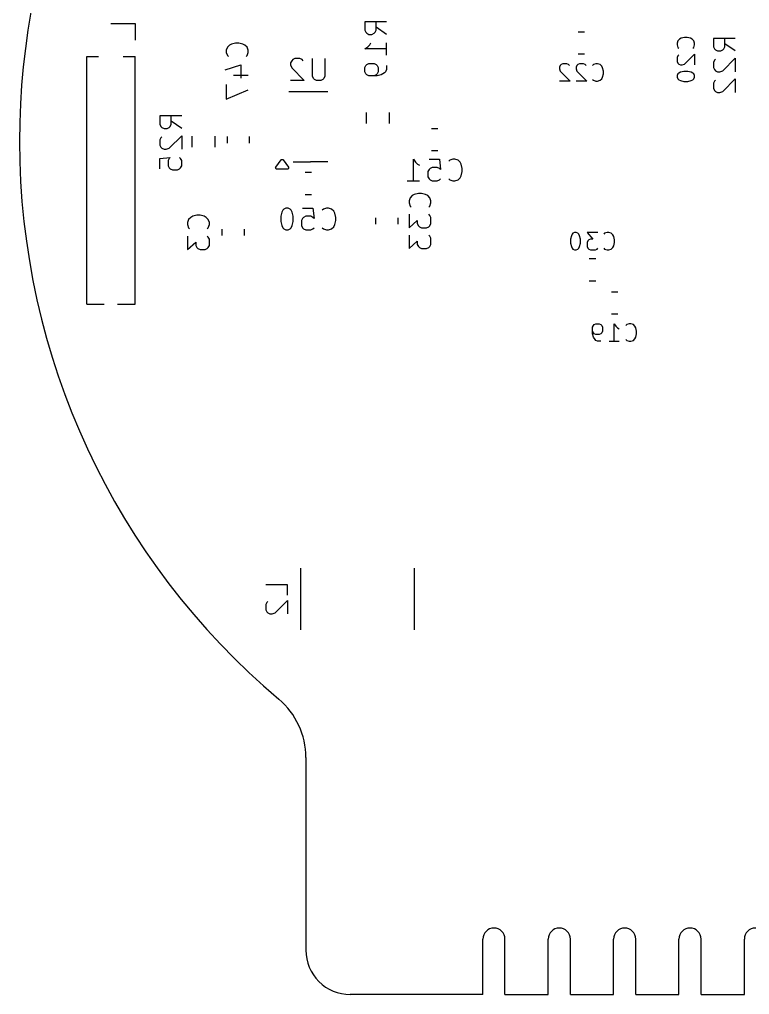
# Model space of a CAD drawing. Extents: x 116 to 183, y -110.2 to -37.6.
# Drawn here: x 115.95 to 149.44, y -110.24 to -65.48 of the extents above; entities that cross this region are included whole.
import ezdxf

# ---------------------------------------------------------------- set-up
doc = ezdxf.new("R2010")
doc.units = 0
doc.layers.add('BLACK', color=7, linetype='CONTINUOUS')

msp = doc.modelspace()

# ---------------------------------------------------------------- linework, layer by layer
at = {"layer": 'BLACK', "linetype": 'CONTINUOUS'}
for p, q in [((120.142, -65.661), (121.252, -65.661)), ((121.252, -65.661), (121.252, -66.421)), ((132.788819, -65.587714), (131.788819, -65.587714)), ((131.788819, -65.587714), (131.788819, -65.968666)), ((132.312628, -65.968666), (132.312628, -65.587714)), ((131.788819, -65.968666), (131.836438, -66.063904)), ((131.836438, -66.063904), (131.884057, -66.111523)), ((131.884057, -66.111523), (131.979295, -66.159142)), ((131.979295, -66.159142), (132.122152, -66.159142)), ((132.122152, -66.159142), (132.21739, -66.111523)), ((132.21739, -66.111523), (132.265009, -66.063904)), ((132.265009, -66.063904), (132.312628, -65.968666)), ((132.788819, -66.159142), (132.312628, -65.825809)), ((141.585733, -66.038), (141.878267, -66.038)), ((125.581676, -66.651333), (125.486438, -66.746571)), ((125.676914, -66.603714), (125.581676, -66.651333)), ((125.86739, -66.556095), (125.676914, -66.603714)), ((126.010247, -66.556095), (125.86739, -66.556095)), ((126.200723, -66.603714), (126.010247, -66.556095)), ((126.295961, -66.651333), (126.200723, -66.603714)), ((126.3912, -66.746571), (126.295961, -66.651333)), ((131.931676, -66.730571), (132.026914, -66.635333)), ((132.026914, -66.635333), (132.074533, -66.540095)), ((132.788819, -67.111523), (132.788819, -66.540095)), ((146.15839, -66.452856), (146.120295, -66.567142)), ((146.120295, -66.567142), (146.120295, -66.643333)), ((146.120295, -66.643333), (146.15839, -66.757618)), ((146.23458, -66.376666), (146.15839, -66.452856)), ((146.310771, -66.338571), (146.23458, -66.376666)), ((146.463152, -66.300475), (146.310771, -66.338571)), ((146.577438, -66.300475), (146.463152, -66.300475)), ((146.729819, -66.338571), (146.577438, -66.300475)), ((146.806009, -66.376666), (146.729819, -66.338571)), ((146.8822, -66.452856), (146.806009, -66.376666)), ((146.920295, -66.567142), (146.8822, -66.452856)), ((146.8822, -66.757618), (146.920295, -66.643333)), ((146.920295, -66.643333), (146.920295, -66.567142)), ((148.790819, -66.349714), (147.790819, -66.349714)), ((147.790819, -66.349714), (147.790819, -66.730666)), ((148.314628, -66.730666), (148.314628, -66.349714)), ((148.790819, -66.921142), (148.314628, -66.587809)), ((125.486438, -66.746571), (125.438819, -66.889428)), ((125.438819, -66.889428), (125.438819, -66.984666)), ((125.438819, -66.984666), (125.486438, -67.127523)), ((125.486438, -67.127523), (125.534057, -67.175142)), ((126.34358, -67.175142), (126.3912, -67.127523)), ((126.438819, -66.889428), (126.3912, -66.746571)), ((126.3912, -67.127523), (126.438819, -66.984666)), ((126.438819, -66.984666), (126.438819, -66.889428)), ((131.788819, -66.825809), (131.931676, -66.730571)), ((132.788819, -66.825809), (131.788819, -66.825809)), ((141.585733, -67.058), (141.878267, -67.058)), ((146.15839, -67.138571), (146.120295, -67.214761)), ((146.15839, -66.757618), (146.196485, -66.795714)), ((146.196485, -67.100475), (146.15839, -67.138571)), ((146.463152, -67.519523), (146.920295, -67.06238)), ((146.844104, -66.795714), (146.8822, -66.757618)), ((146.920295, -67.06238), (146.920295, -67.557618)), ((147.790819, -66.730666), (147.838438, -66.825904)), ((147.838438, -66.825904), (147.886057, -66.873523)), ((147.886057, -66.873523), (147.981295, -66.921142)), ((147.981295, -66.921142), (148.124152, -66.921142)), ((148.124152, -66.921142), (148.21939, -66.873523)), ((148.21939, -66.873523), (148.267009, -66.825904)), ((148.267009, -66.825904), (148.314628, -66.730666)), ((119.032, -67.181), (119.578529, -67.181)), ((119.032, -78.546), (119.032, -67.181)), ((120.705471, -67.181), (121.252, -67.181)), ((121.252, -78.546), (121.252, -67.181)), ((125.3912, -67.79419), (126.105485, -67.556095)), ((126.105485, -67.556095), (126.105485, -68.175142)), ((128.438095, -67.368057), (128.390476, -67.463295)), ((128.390476, -67.463295), (128.390476, -67.558533)), ((128.390476, -67.558533), (128.438095, -67.70139)), ((128.485714, -67.320438), (128.438095, -67.368057)), ((128.580952, -67.272819), (128.485714, -67.320438)), ((128.819047, -67.272819), (128.580952, -67.272819)), ((128.914285, -67.320438), (128.819047, -67.272819)), ((128.961904, -67.368057), (128.914285, -67.320438)), ((129.390476, -68.082342), (129.390476, -67.272819)), ((129.961904, -67.272819), (129.961904, -68.082342)), ((131.836438, -67.587714), (131.884057, -67.540095)), ((131.884057, -67.540095), (131.979295, -67.492476)), ((131.979295, -67.492476), (132.21739, -67.492476)), ((132.21739, -67.492476), (132.312628, -67.540095)), ((132.312628, -67.540095), (132.360247, -67.587714)), ((140.760571, -67.583485), (140.722476, -67.659676)), ((140.798666, -67.54539), (140.760571, -67.583485)), ((140.874857, -67.507295), (140.798666, -67.54539)), ((141.065333, -67.507295), (140.874857, -67.507295)), ((141.141523, -67.54539), (141.065333, -67.507295)), ((141.179619, -67.583485), (141.141523, -67.54539)), ((141.522476, -67.583485), (141.484381, -67.659676)), ((141.560571, -67.54539), (141.522476, -67.583485)), ((141.636762, -67.507295), (141.560571, -67.54539)), ((141.827238, -67.507295), (141.636762, -67.507295)), ((141.903428, -67.54539), (141.827238, -67.507295)), ((141.941524, -67.583485), (141.903428, -67.54539)), ((142.284381, -67.54539), (142.246285, -67.583485)), ((142.398666, -67.507295), (142.284381, -67.54539)), ((142.474857, -67.507295), (142.398666, -67.507295)), ((142.589143, -67.54539), (142.474857, -67.507295)), ((142.665333, -67.62158), (142.589143, -67.54539)), ((146.120295, -67.214761), (146.120295, -67.405237)), ((146.120295, -67.405237), (146.15839, -67.481428)), ((146.15839, -67.481428), (146.196485, -67.519523)), ((146.196485, -67.519523), (146.272676, -67.557618)), ((146.272676, -67.557618), (146.348866, -67.557618)), ((146.348866, -67.557618), (146.463152, -67.519523)), ((147.838438, -67.349714), (147.790819, -67.444952)), ((147.790819, -67.444952), (147.790819, -67.683047)), ((147.886057, -67.302095), (147.838438, -67.349714)), ((148.21939, -67.825904), (148.790819, -67.254476)), ((148.790819, -67.254476), (148.790819, -67.873523)), ((125.772152, -68.032285), (126.438819, -68.032285)), ((128.438095, -67.70139), (129.009523, -68.272819)), ((131.788819, -67.682952), (131.836438, -67.587714)), ((131.788819, -67.873428), (131.788819, -67.682952)), ((131.836438, -67.968666), (131.788819, -67.873428)), ((131.884057, -68.016285), (131.836438, -67.968666)), ((131.979295, -68.063904), (131.884057, -68.016285)), ((132.312628, -68.016285), (132.21739, -68.063904)), ((132.360247, -67.968666), (132.312628, -68.016285)), ((132.360247, -67.587714), (132.407866, -67.682952)), ((132.407866, -67.873428), (132.360247, -67.968666)), ((132.550723, -68.016285), (132.360247, -68.063904)), ((132.407866, -67.682952), (132.407866, -67.873428)), ((132.69358, -67.921047), (132.550723, -68.016285)), ((132.7412, -67.873428), (132.69358, -67.921047)), ((132.788819, -67.77819), (132.7412, -67.873428)), ((132.788819, -67.587714), (132.788819, -67.77819)), ((140.722476, -67.659676), (140.722476, -67.735866)), ((140.722476, -67.735866), (140.760571, -67.850152)), ((140.760571, -67.850152), (141.217714, -68.307295)), ((141.484381, -67.659676), (141.484381, -67.735866)), ((141.484381, -67.735866), (141.522476, -67.850152)), ((141.522476, -67.850152), (141.979619, -68.307295)), ((142.703428, -67.697771), (142.665333, -67.62158)), ((142.741524, -67.850152), (142.703428, -67.697771)), ((142.703428, -68.116819), (142.741524, -67.964438)), ((142.741524, -67.964438), (142.741524, -67.850152)), ((146.15839, -67.976666), (146.120295, -68.052857)), ((146.196485, -67.938571), (146.15839, -67.976666)), ((146.272676, -67.900476), (146.196485, -67.938571)), ((146.425057, -67.86238), (146.272676, -67.900476)), ((146.615533, -67.86238), (146.425057, -67.86238)), ((146.767914, -67.900476), (146.615533, -67.86238)), ((146.844104, -67.938571), (146.767914, -67.900476)), ((146.8822, -67.976666), (146.844104, -67.938571)), ((146.920295, -68.052857), (146.8822, -67.976666)), ((147.790819, -67.683047), (147.838438, -67.778285)), ((147.838438, -67.778285), (147.886057, -67.825904)), ((147.886057, -67.825904), (147.981295, -67.873523)), ((147.981295, -67.873523), (148.076533, -67.873523)), ((148.076533, -67.873523), (148.21939, -67.825904)), ((125.438819, -68.460857), (125.438819, -69.127523)), ((129.009523, -68.272819), (128.390476, -68.272819)), ((129.438095, -68.17758), (129.390476, -68.082342)), ((129.485714, -68.2252), (129.438095, -68.17758)), ((129.580952, -68.272819), (129.485714, -68.2252)), ((129.771428, -68.272819), (129.580952, -68.272819)), ((129.866666, -68.2252), (129.771428, -68.272819)), ((129.914285, -68.17758), (129.866666, -68.2252)), ((129.961904, -68.082342), (129.914285, -68.17758)), ((132.360247, -68.063904), (131.979295, -68.063904)), ((141.217714, -68.307295), (140.722476, -68.307295)), ((141.979619, -68.307295), (141.484381, -68.307295)), ((142.246285, -68.231104), (142.284381, -68.2692)), ((142.284381, -68.2692), (142.398666, -68.307295)), ((142.398666, -68.307295), (142.474857, -68.307295)), ((142.474857, -68.307295), (142.589143, -68.2692)), ((142.589143, -68.2692), (142.665333, -68.193009)), ((142.665333, -68.193009), (142.703428, -68.116819)), ((146.120295, -68.052857), (146.120295, -68.129047)), ((146.120295, -68.129047), (146.15839, -68.205238)), ((146.15839, -68.205238), (146.196485, -68.243333)), ((146.196485, -68.243333), (146.272676, -68.281428)), ((146.272676, -68.281428), (146.425057, -68.319523)), ((146.425057, -68.319523), (146.615533, -68.319523)), ((146.615533, -68.319523), (146.767914, -68.281428)), ((146.767914, -68.281428), (146.844104, -68.243333)), ((146.844104, -68.243333), (146.8822, -68.205238)), ((146.8822, -68.205238), (146.920295, -68.129047)), ((146.920295, -68.129047), (146.920295, -68.052857)), ((147.838438, -68.302095), (147.790819, -68.397333)), ((147.790819, -68.397333), (147.790819, -68.635428)), ((147.886057, -68.254476), (147.838438, -68.302095)), ((148.21939, -68.778285), (148.790819, -68.206857)), ((148.790819, -68.206857), (148.790819, -68.825904)), ((125.438819, -69.127523), (126.438819, -68.698952)), ((130.1, -68.79), (128.3, -68.79)), ((147.790819, -68.635428), (147.838438, -68.730666)), ((147.838438, -68.730666), (147.886057, -68.778285)), ((147.886057, -68.778285), (147.981295, -68.825904)), ((147.981295, -68.825904), (148.076533, -68.825904)), ((148.076533, -68.825904), (148.21939, -68.778285)), ((131.8775, -70.254724), (131.8775, -69.745276)), ((132.9225, -70.254724), (132.9225, -69.745276)), ((123.390819, -69.905714), (122.390819, -69.905714)), ((122.390819, -69.905714), (122.390819, -70.286666)), ((122.914628, -70.286666), (122.914628, -69.905714)), ((123.390819, -70.477142), (122.914628, -70.143809)), ((122.390819, -70.286666), (122.438438, -70.381904)), ((122.438438, -70.381904), (122.486057, -70.429523)), ((122.486057, -70.429523), (122.581295, -70.477142)), ((122.581295, -70.477142), (122.724152, -70.477142)), ((122.724152, -70.477142), (122.81939, -70.429523)), ((122.81939, -70.429523), (122.867009, -70.381904)), ((122.867009, -70.381904), (122.914628, -70.286666)), ((135.146267, -70.49), (134.853733, -70.49)), ((122.438438, -70.905714), (122.390819, -71.000952)), ((122.390819, -71.000952), (122.390819, -71.239047)), ((122.486057, -70.858095), (122.438438, -70.905714)), ((122.81939, -71.381904), (123.390819, -70.810476)), ((123.390819, -70.810476), (123.390819, -71.429523)), ((123.8775, -71.342224), (123.8775, -70.832776)), ((124.9225, -71.342224), (124.9225, -70.832776)), ((125.49, -71.146267), (125.49, -70.853733)), ((126.51, -71.146267), (126.51, -70.853733)), ((122.390819, -71.239047), (122.438438, -71.334285)), ((122.438438, -71.334285), (122.486057, -71.381904)), ((122.486057, -71.381904), (122.581295, -71.429523)), ((122.581295, -71.429523), (122.676533, -71.429523)), ((122.676533, -71.429523), (122.81939, -71.381904)), ((135.146267, -71.51), (134.853733, -71.51)), ((122.390819, -71.858095), (122.867009, -71.810476)), ((122.390819, -72.334285), (122.390819, -71.858095)), ((122.81939, -71.858095), (122.771771, -71.953333)), ((122.771771, -71.953333), (122.771771, -72.191428)), ((122.867009, -71.810476), (122.81939, -71.858095)), ((123.3432, -71.858095), (123.29558, -71.810476)), ((123.390819, -71.953333), (123.3432, -71.858095)), ((123.390819, -72.191428), (123.390819, -71.953333)), ((127.711476, -72.25471), (127.951476, -71.92471)), ((127.951476, -71.92471), (127.968674, -71.908827)), ((127.968674, -71.908827), (127.978179, -71.907325)), ((127.978179, -71.907325), (127.985965, -71.901664)), ((127.985965, -71.901664), (128, -71.90388)), ((128, -71.90388), (128.014035, -71.901664)), ((128.014035, -71.901664), (128.021818, -71.907324)), ((128.021818, -71.907324), (128.031326, -71.908826)), ((128.031326, -71.908826), (128.048524, -71.92471)), ((128.048524, -71.92471), (128.288524, -72.25471)), ((128.5, -72.01), (129.3, -72.01)), ((130.1, -72.01), (129.3, -72.01)), ((134.023809, -72.884819), (134.023809, -71.884819)), ((134.023809, -71.884819), (134.119047, -72.027676)), ((134.119047, -72.027676), (134.214285, -72.122914)), ((134.738095, -71.884819), (135.214285, -71.884819)), ((135.214285, -71.884819), (135.261904, -72.361009)), ((135.690476, -71.932438), (135.642857, -71.980057)), ((135.833333, -71.884819), (135.690476, -71.932438)), ((135.928571, -71.884819), (135.833333, -71.884819)), ((136.071428, -71.932438), (135.928571, -71.884819)), ((136.166666, -72.027676), (136.071428, -71.932438)), ((136.214285, -72.122914), (136.166666, -72.027676)), ((122.771771, -72.191428), (122.81939, -72.286666)), ((122.81939, -72.286666), (122.867009, -72.334285)), ((122.867009, -72.334285), (122.962247, -72.381904)), ((122.962247, -72.381904), (123.200342, -72.381904)), ((123.200342, -72.381904), (123.29558, -72.334285)), ((123.29558, -72.334285), (123.3432, -72.286666)), ((123.3432, -72.286666), (123.390819, -72.191428)), ((127.701664, -72.275965), (127.704567, -72.269676)), ((127.704567, -72.294351), (127.701664, -72.275965)), ((127.704567, -72.267039), (127.706828, -72.264777)), ((127.704567, -72.269676), (127.704567, -72.267039)), ((127.704567, -72.312961), (127.704567, -72.294351)), ((127.708056, -72.31645), (127.704567, -72.312961)), ((127.706828, -72.264777), (127.711476, -72.25471)), ((127.708826, -72.321326), (127.708056, -72.31645)), ((127.723881, -72.332275), (127.708826, -72.321326)), ((127.737039, -72.345433), (127.723881, -72.332275)), ((127.74383, -72.346783), (127.737039, -72.345433)), ((127.745965, -72.348336), (127.74383, -72.346783)), ((127.749125, -72.347837), (127.745965, -72.348336)), ((127.76, -72.35), (127.749125, -72.347837)), ((128.24, -72.35), (127.76, -72.35)), ((128.250874, -72.347836), (128.24, -72.35)), ((128.254035, -72.348336), (128.250874, -72.347836)), ((128.256169, -72.346783), (128.254035, -72.348336)), ((128.262961, -72.345433), (128.256169, -72.346783)), ((128.27612, -72.332273), (128.262961, -72.345433)), ((128.291173, -72.321326), (128.27612, -72.332273)), ((128.288524, -72.25471), (128.293171, -72.264777)), ((128.291942, -72.316451), (128.291173, -72.321326)), ((128.295433, -72.312961), (128.291942, -72.316451)), ((128.293171, -72.264777), (128.295433, -72.267039)), ((128.295433, -72.267039), (128.295433, -72.269676)), ((128.295433, -72.269676), (128.298336, -72.275965)), ((128.298336, -72.275965), (128.295433, -72.294348)), ((128.295433, -72.294348), (128.295433, -72.312961)), ((129.053733, -72.49), (129.346267, -72.49)), ((134.214285, -72.122914), (134.309523, -72.170533)), ((134.738095, -72.361009), (134.690476, -72.456247)), ((134.690476, -72.456247), (134.690476, -72.694342)), ((134.785714, -72.31339), (134.738095, -72.361009)), ((134.880952, -72.265771), (134.785714, -72.31339)), ((135.119047, -72.265771), (134.880952, -72.265771)), ((135.214285, -72.31339), (135.119047, -72.265771)), ((135.261904, -72.361009), (135.214285, -72.31339)), ((136.261904, -72.31339), (136.214285, -72.122914)), ((136.214285, -72.646723), (136.261904, -72.456247)), ((136.261904, -72.456247), (136.261904, -72.31339)), ((133.738095, -72.884819), (134.309523, -72.884819)), ((134.690476, -72.694342), (134.738095, -72.78958)), ((134.738095, -72.78958), (134.785714, -72.8372)), ((134.785714, -72.8372), (134.880952, -72.884819)), ((134.880952, -72.884819), (135.119047, -72.884819)), ((135.119047, -72.884819), (135.214285, -72.8372)), ((135.214285, -72.8372), (135.261904, -72.78958)), ((135.642857, -72.78958), (135.690476, -72.8372)), ((135.690476, -72.8372), (135.833333, -72.884819)), ((135.833333, -72.884819), (135.928571, -72.884819)), ((135.928571, -72.884819), (136.071428, -72.8372)), ((136.071428, -72.8372), (136.166666, -72.741961)), ((136.166666, -72.741961), (136.214285, -72.646723)), ((129.053733, -73.51), (129.346267, -73.51)), ((133.868438, -73.658571), (133.820819, -73.801428)), ((133.820819, -73.801428), (133.820819, -73.896666)), ((133.963676, -73.563333), (133.868438, -73.658571)), ((134.058914, -73.515714), (133.963676, -73.563333)), ((134.24939, -73.468095), (134.058914, -73.515714)), ((134.392247, -73.468095), (134.24939, -73.468095)), ((134.582723, -73.515714), (134.392247, -73.468095)), ((134.677961, -73.563333), (134.582723, -73.515714)), ((134.7732, -73.658571), (134.677961, -73.563333)), ((134.820819, -73.801428), (134.7732, -73.658571)), ((134.820819, -73.896666), (134.820819, -73.801428)), ((128.033333, -74.226057), (127.985714, -74.321295)), ((128.080952, -74.178438), (128.033333, -74.226057)), ((128.17619, -74.130819), (128.080952, -74.178438)), ((128.271428, -74.130819), (128.17619, -74.130819)), ((128.366666, -74.178438), (128.271428, -74.130819)), ((128.414285, -74.226057), (128.366666, -74.178438)), ((128.461904, -74.321295), (128.414285, -74.226057)), ((128.938095, -74.130819), (129.414285, -74.130819)), ((129.414285, -74.130819), (129.461904, -74.607009)), ((129.890476, -74.178438), (129.842857, -74.226057)), ((130.033333, -74.130819), (129.890476, -74.178438)), ((130.128571, -74.130819), (130.033333, -74.130819)), ((130.271428, -74.178438), (130.128571, -74.130819)), ((130.366666, -74.273676), (130.271428, -74.178438)), ((130.414285, -74.368914), (130.366666, -74.273676)), ((133.820819, -73.896666), (133.868438, -74.039523)), ((133.868438, -74.039523), (133.916057, -74.087142)), ((134.72558, -74.087142), (134.7732, -74.039523)), ((134.7732, -74.039523), (134.820819, -73.896666)), ((123.708438, -74.654762), (123.660819, -74.797619)), ((123.803676, -74.559524), (123.708438, -74.654762)), ((123.898914, -74.511905), (123.803676, -74.559524)), ((124.08939, -74.464286), (123.898914, -74.511905)), ((124.232247, -74.464286), (124.08939, -74.464286)), ((124.422723, -74.511905), (124.232247, -74.464286)), ((124.517961, -74.559524), (124.422723, -74.511905)), ((124.6132, -74.654762), (124.517961, -74.559524)), ((124.660819, -74.797619), (124.6132, -74.654762)), ((127.985714, -74.321295), (127.938095, -74.511771)), ((127.938095, -74.511771), (127.938095, -74.749866)), ((128.509523, -74.511771), (128.461904, -74.321295)), ((128.509523, -74.749866), (128.509523, -74.511771)), ((128.938095, -74.607009), (128.890476, -74.702247)), ((128.890476, -74.702247), (128.890476, -74.940342)), ((128.985714, -74.55939), (128.938095, -74.607009)), ((129.080952, -74.511771), (128.985714, -74.55939)), ((129.319047, -74.511771), (129.080952, -74.511771)), ((129.414285, -74.55939), (129.319047, -74.511771)), ((129.461904, -74.607009), (129.414285, -74.55939)), ((130.461904, -74.55939), (130.414285, -74.368914)), ((130.414285, -74.892723), (130.461904, -74.702247)), ((130.461904, -74.702247), (130.461904, -74.55939)), ((132.29, -74.583733), (132.29, -74.876267)), ((133.31, -74.583733), (133.31, -74.876267)), ((133.820819, -74.420476), (133.820819, -75.039523)), ((133.820819, -75.039523), (134.201771, -74.70619)), ((134.201771, -74.70619), (134.201771, -74.849047)), ((134.7732, -74.468095), (134.72558, -74.420476)), ((134.820819, -74.563333), (134.7732, -74.468095)), ((134.820819, -74.849047), (134.820819, -74.563333)), ((123.660819, -74.797619), (123.660819, -74.892857)), ((123.660819, -74.892857), (123.708438, -75.035714)), ((123.708438, -75.035714), (123.756057, -75.083333)), ((124.56558, -75.083333), (124.6132, -75.035714)), ((124.6132, -75.035714), (124.660819, -74.892857)), ((124.660819, -74.892857), (124.660819, -74.797619)), ((125.24, -75.103733), (125.24, -75.396267)), ((126.26, -75.103733), (126.26, -75.396267)), ((127.938095, -74.749866), (127.985714, -74.940342)), ((127.985714, -74.940342), (128.033333, -75.03558)), ((128.033333, -75.03558), (128.080952, -75.0832)), ((128.080952, -75.0832), (128.17619, -75.130819)), ((128.17619, -75.130819), (128.271428, -75.130819)), ((128.271428, -75.130819), (128.366666, -75.0832)), ((128.366666, -75.0832), (128.414285, -75.03558)), ((128.414285, -75.03558), (128.461904, -74.940342)), ((128.461904, -74.940342), (128.509523, -74.749866)), ((128.890476, -74.940342), (128.938095, -75.03558)), ((128.938095, -75.03558), (128.985714, -75.0832)), ((128.985714, -75.0832), (129.080952, -75.130819)), ((129.080952, -75.130819), (129.319047, -75.130819)), ((129.319047, -75.130819), (129.414285, -75.0832)), ((129.414285, -75.0832), (129.461904, -75.03558)), ((129.842857, -75.03558), (129.890476, -75.0832)), ((129.890476, -75.0832), (130.033333, -75.130819)), ((130.033333, -75.130819), (130.128571, -75.130819)), ((130.128571, -75.130819), (130.271428, -75.0832)), ((130.271428, -75.0832), (130.366666, -74.987961)), ((130.366666, -74.987961), (130.414285, -74.892723)), ((134.201771, -74.849047), (134.24939, -74.944285)), ((134.24939, -74.944285), (134.297009, -74.991904)), ((134.297009, -74.991904), (134.392247, -75.039523)), ((134.392247, -75.039523), (134.630342, -75.039523)), ((134.630342, -75.039523), (134.72558, -74.991904)), ((134.72558, -74.991904), (134.7732, -74.944285)), ((134.7732, -74.944285), (134.820819, -74.849047)), ((123.660819, -75.416667), (123.660819, -76.035714)), ((124.6132, -75.464286), (124.56558, -75.416667)), ((124.660819, -75.559524), (124.6132, -75.464286)), ((124.660819, -75.845238), (124.660819, -75.559524)), ((133.820819, -75.372857), (133.820819, -75.991904)), ((134.7732, -75.420476), (134.72558, -75.372857)), ((134.820819, -75.515714), (134.7732, -75.420476)), ((134.820819, -75.801428), (134.820819, -75.515714)), ((141.268571, -75.406676), (141.230476, -75.559057)), ((141.230476, -75.559057), (141.230476, -75.749533)), ((141.306666, -75.330485), (141.268571, -75.406676)), ((141.344761, -75.29239), (141.306666, -75.330485)), ((141.420952, -75.254295), (141.344761, -75.29239)), ((141.497142, -75.254295), (141.420952, -75.254295)), ((141.573333, -75.29239), (141.497142, -75.254295)), ((141.611428, -75.330485), (141.573333, -75.29239)), ((141.649523, -75.406676), (141.611428, -75.330485)), ((141.687619, -75.559057), (141.649523, -75.406676)), ((141.687619, -75.749533), (141.687619, -75.559057)), ((142.487619, -75.254295), (141.992381, -75.254295)), ((141.992381, -75.254295), (142.259047, -75.559057)), ((142.030476, -75.635247), (141.992381, -75.711438)), ((142.068571, -75.597152), (142.030476, -75.635247)), ((142.144762, -75.559057), (142.068571, -75.597152)), ((142.259047, -75.559057), (142.144762, -75.559057)), ((142.792381, -75.29239), (142.754285, -75.330485)), ((142.906666, -75.254295), (142.792381, -75.29239)), ((142.982857, -75.254295), (142.906666, -75.254295)), ((143.097143, -75.29239), (142.982857, -75.254295)), ((143.173333, -75.36858), (143.097143, -75.29239)), ((143.211428, -75.444771), (143.173333, -75.36858)), ((143.249524, -75.597152), (143.211428, -75.444771)), ((143.249524, -75.711438), (143.249524, -75.597152)), ((123.660819, -76.035714), (124.041771, -75.702381)), ((124.041771, -75.702381), (124.041771, -75.845238)), ((124.041771, -75.845238), (124.08939, -75.940476)), ((124.08939, -75.940476), (124.137009, -75.988095)), ((124.137009, -75.988095), (124.232247, -76.035714)), ((124.232247, -76.035714), (124.470342, -76.035714)), ((124.470342, -76.035714), (124.56558, -75.988095)), ((124.56558, -75.988095), (124.6132, -75.940476)), ((124.6132, -75.940476), (124.660819, -75.845238)), ((133.820819, -75.991904), (134.201771, -75.658571)), ((134.201771, -75.658571), (134.201771, -75.801428)), ((134.201771, -75.801428), (134.24939, -75.896666)), ((134.24939, -75.896666), (134.297009, -75.944285)), ((134.297009, -75.944285), (134.392247, -75.991904)), ((134.392247, -75.991904), (134.630342, -75.991904)), ((134.630342, -75.991904), (134.72558, -75.944285)), ((134.72558, -75.944285), (134.7732, -75.896666)), ((134.7732, -75.896666), (134.820819, -75.801428)), ((141.230476, -75.749533), (141.268571, -75.901914)), ((141.268571, -75.901914), (141.306666, -75.978104)), ((141.306666, -75.978104), (141.344761, -76.0162)), ((141.344761, -76.0162), (141.420952, -76.054295)), ((141.420952, -76.054295), (141.497142, -76.054295)), ((141.497142, -76.054295), (141.573333, -76.0162)), ((141.573333, -76.0162), (141.611428, -75.978104)), ((141.611428, -75.978104), (141.649523, -75.901914)), ((141.649523, -75.901914), (141.687619, -75.749533)), ((141.992381, -75.711438), (141.992381, -75.901914)), ((141.992381, -75.901914), (142.030476, -75.978104)), ((142.030476, -75.978104), (142.068571, -76.0162)), ((142.068571, -76.0162), (142.144762, -76.054295)), ((142.144762, -76.054295), (142.373333, -76.054295)), ((142.373333, -76.054295), (142.449524, -76.0162)), ((142.449524, -76.0162), (142.487619, -75.978104)), ((142.754285, -75.978104), (142.792381, -76.0162)), ((142.792381, -76.0162), (142.906666, -76.054295)), ((142.906666, -76.054295), (142.982857, -76.054295)), ((142.982857, -76.054295), (143.097143, -76.0162)), ((143.097143, -76.0162), (143.173333, -75.940009)), ((143.173333, -75.940009), (143.211428, -75.863819)), ((143.211428, -75.863819), (143.249524, -75.711438)), ((142.093733, -76.452), (142.386267, -76.452)), ((142.093733, -77.472), (142.386267, -77.472)), ((143.109733, -77.976), (143.402267, -77.976)), ((119.032, -78.546), (119.83447, -78.546)), ((120.44953, -78.546), (121.252, -78.546)), ((143.109733, -78.996), (143.402267, -78.996)), ((142.246476, -79.597676), (142.284571, -79.521485)), ((142.246476, -79.902438), (142.246476, -79.597676)), ((142.284571, -79.521485), (142.322666, -79.48339)), ((142.322666, -79.48339), (142.398857, -79.445295)), ((142.398857, -79.445295), (142.551238, -79.445295)), ((142.551238, -79.445295), (142.627428, -79.48339)), ((142.627428, -79.48339), (142.665523, -79.521485)), ((142.665523, -79.521485), (142.703619, -79.597676)), ((142.703619, -79.597676), (142.703619, -79.788152)), ((143.236952, -80.245295), (143.236952, -79.445295)), ((143.236952, -79.445295), (143.313143, -79.55958)), ((143.313143, -79.55958), (143.389333, -79.635771)), ((143.389333, -79.635771), (143.465524, -79.673866)), ((143.808381, -79.48339), (143.770285, -79.521485)), ((143.922666, -79.445295), (143.808381, -79.48339)), ((143.998857, -79.445295), (143.922666, -79.445295)), ((144.113143, -79.48339), (143.998857, -79.445295)), ((144.189333, -79.55958), (144.113143, -79.48339)), ((144.227428, -79.635771), (144.189333, -79.55958)), ((144.265524, -79.788152), (144.227428, -79.635771)), ((142.284571, -79.864342), (142.246476, -79.788152)), ((142.284571, -80.054819), (142.246476, -79.902438)), ((142.322666, -79.902438), (142.284571, -79.864342)), ((142.360761, -80.169104), (142.284571, -80.054819)), ((142.398857, -79.940533), (142.322666, -79.902438)), ((142.551238, -79.940533), (142.398857, -79.940533)), ((142.627428, -79.902438), (142.551238, -79.940533)), ((142.665523, -79.864342), (142.627428, -79.902438)), ((142.703619, -79.788152), (142.665523, -79.864342)), ((144.189333, -80.131009), (144.227428, -80.054819)), ((144.227428, -80.054819), (144.265524, -79.902438)), ((144.265524, -79.902438), (144.265524, -79.788152)), ((142.398857, -80.2072), (142.360761, -80.169104)), ((142.475047, -80.245295), (142.398857, -80.2072)), ((142.627428, -80.245295), (142.475047, -80.245295)), ((143.008381, -80.245295), (143.465524, -80.245295)), ((143.770285, -80.169104), (143.808381, -80.2072)), ((143.808381, -80.2072), (143.922666, -80.245295)), ((143.922666, -80.245295), (143.998857, -80.245295)), ((143.998857, -80.245295), (144.113143, -80.2072)), ((144.113143, -80.2072), (144.189333, -80.131009)), ((128.835, -90.659252), (128.835, -93.490748)), ((134.055, -90.659252), (134.055, -93.490748)), ((128.249819, -91.432143), (127.249819, -91.432143)), ((128.249819, -91.908333), (128.249819, -91.432143)), ((127.345057, -92.194048), (127.297438, -92.241667)), ((127.67839, -92.717857), (128.249819, -92.146429)), ((128.249819, -92.146429), (128.249819, -92.765476)), ((127.297438, -92.241667), (127.249819, -92.336905)), ((127.249819, -92.336905), (127.249819, -92.575)), ((127.249819, -92.575), (127.297438, -92.670238)), ((127.297438, -92.670238), (127.345057, -92.717857)), ((127.345057, -92.717857), (127.440295, -92.765476)), ((127.440295, -92.765476), (127.535533, -92.765476)), ((127.535533, -92.765476), (127.67839, -92.717857)), ((129.089859, -99.356597), (129.089859, -108.204)), ((137.208, -110.236002), (137.208, -107.696)), ((138.224, -110.236002), (138.224, -107.696)), ((140.208, -110.236002), (140.208, -107.696)), ((141.224, -110.236002), (141.224, -107.696)), ((143.208, -110.236002), (143.208, -107.696)), ((144.224, -110.236002), (144.224, -107.696)), ((146.208, -110.236002), (146.208, -107.696)), ((147.224, -110.236002), (147.224, -107.696)), ((149.208, -110.236002), (149.208, -107.696)), ((137.208, -110.236002), (131.121859, -110.236002)), ((138.224, -110.236002), (140.208, -110.236002)), ((141.224, -110.236002), (143.208, -110.236002)), ((144.224, -110.236002), (146.208, -110.236002)), ((147.224, -110.236002), (149.208, -110.236002))]:
    msp.add_line(p, q, dxfattribs=at)
at = {"layer": 'BLACK'}
for centre, radius, start, end in [((149.450502, -71.074296), 33.5, 0, 180), ((149.4505, -71.0743), 33.499996, -180.0000068, -130.1553645), ((125.5847, -99.3551), 3.505141, -0.0244701, 49.7895192), ((137.716, -107.696), 0.508, 0, 180), ((140.716, -107.696), 0.508, 0, 180), ((143.716, -107.696), 0.508, 0, 180), ((146.716, -107.696), 0.508, 0, 180), ((149.716, -107.696), 0.508, 0, 180), ((131.1218, -108.2041), 2.031902, -180.0028198, -89.9983363)]:
    msp.add_arc(centre, radius, start, end, dxfattribs=at)

doc.saveas('drawing.dxf')
